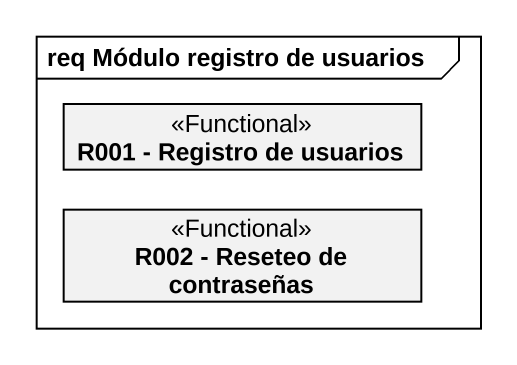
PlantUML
@startuml
mainframe req Módulo registro de usuarios
hide circle
hide empty members
class "R001 - Registro de usuarios" as R001_Registro_de_usuarios <<Functional>>
class "R002 - Reseteo de contraseñas" as R002_Reseteo_de_contraseñas <<Functional>>
@enduml
